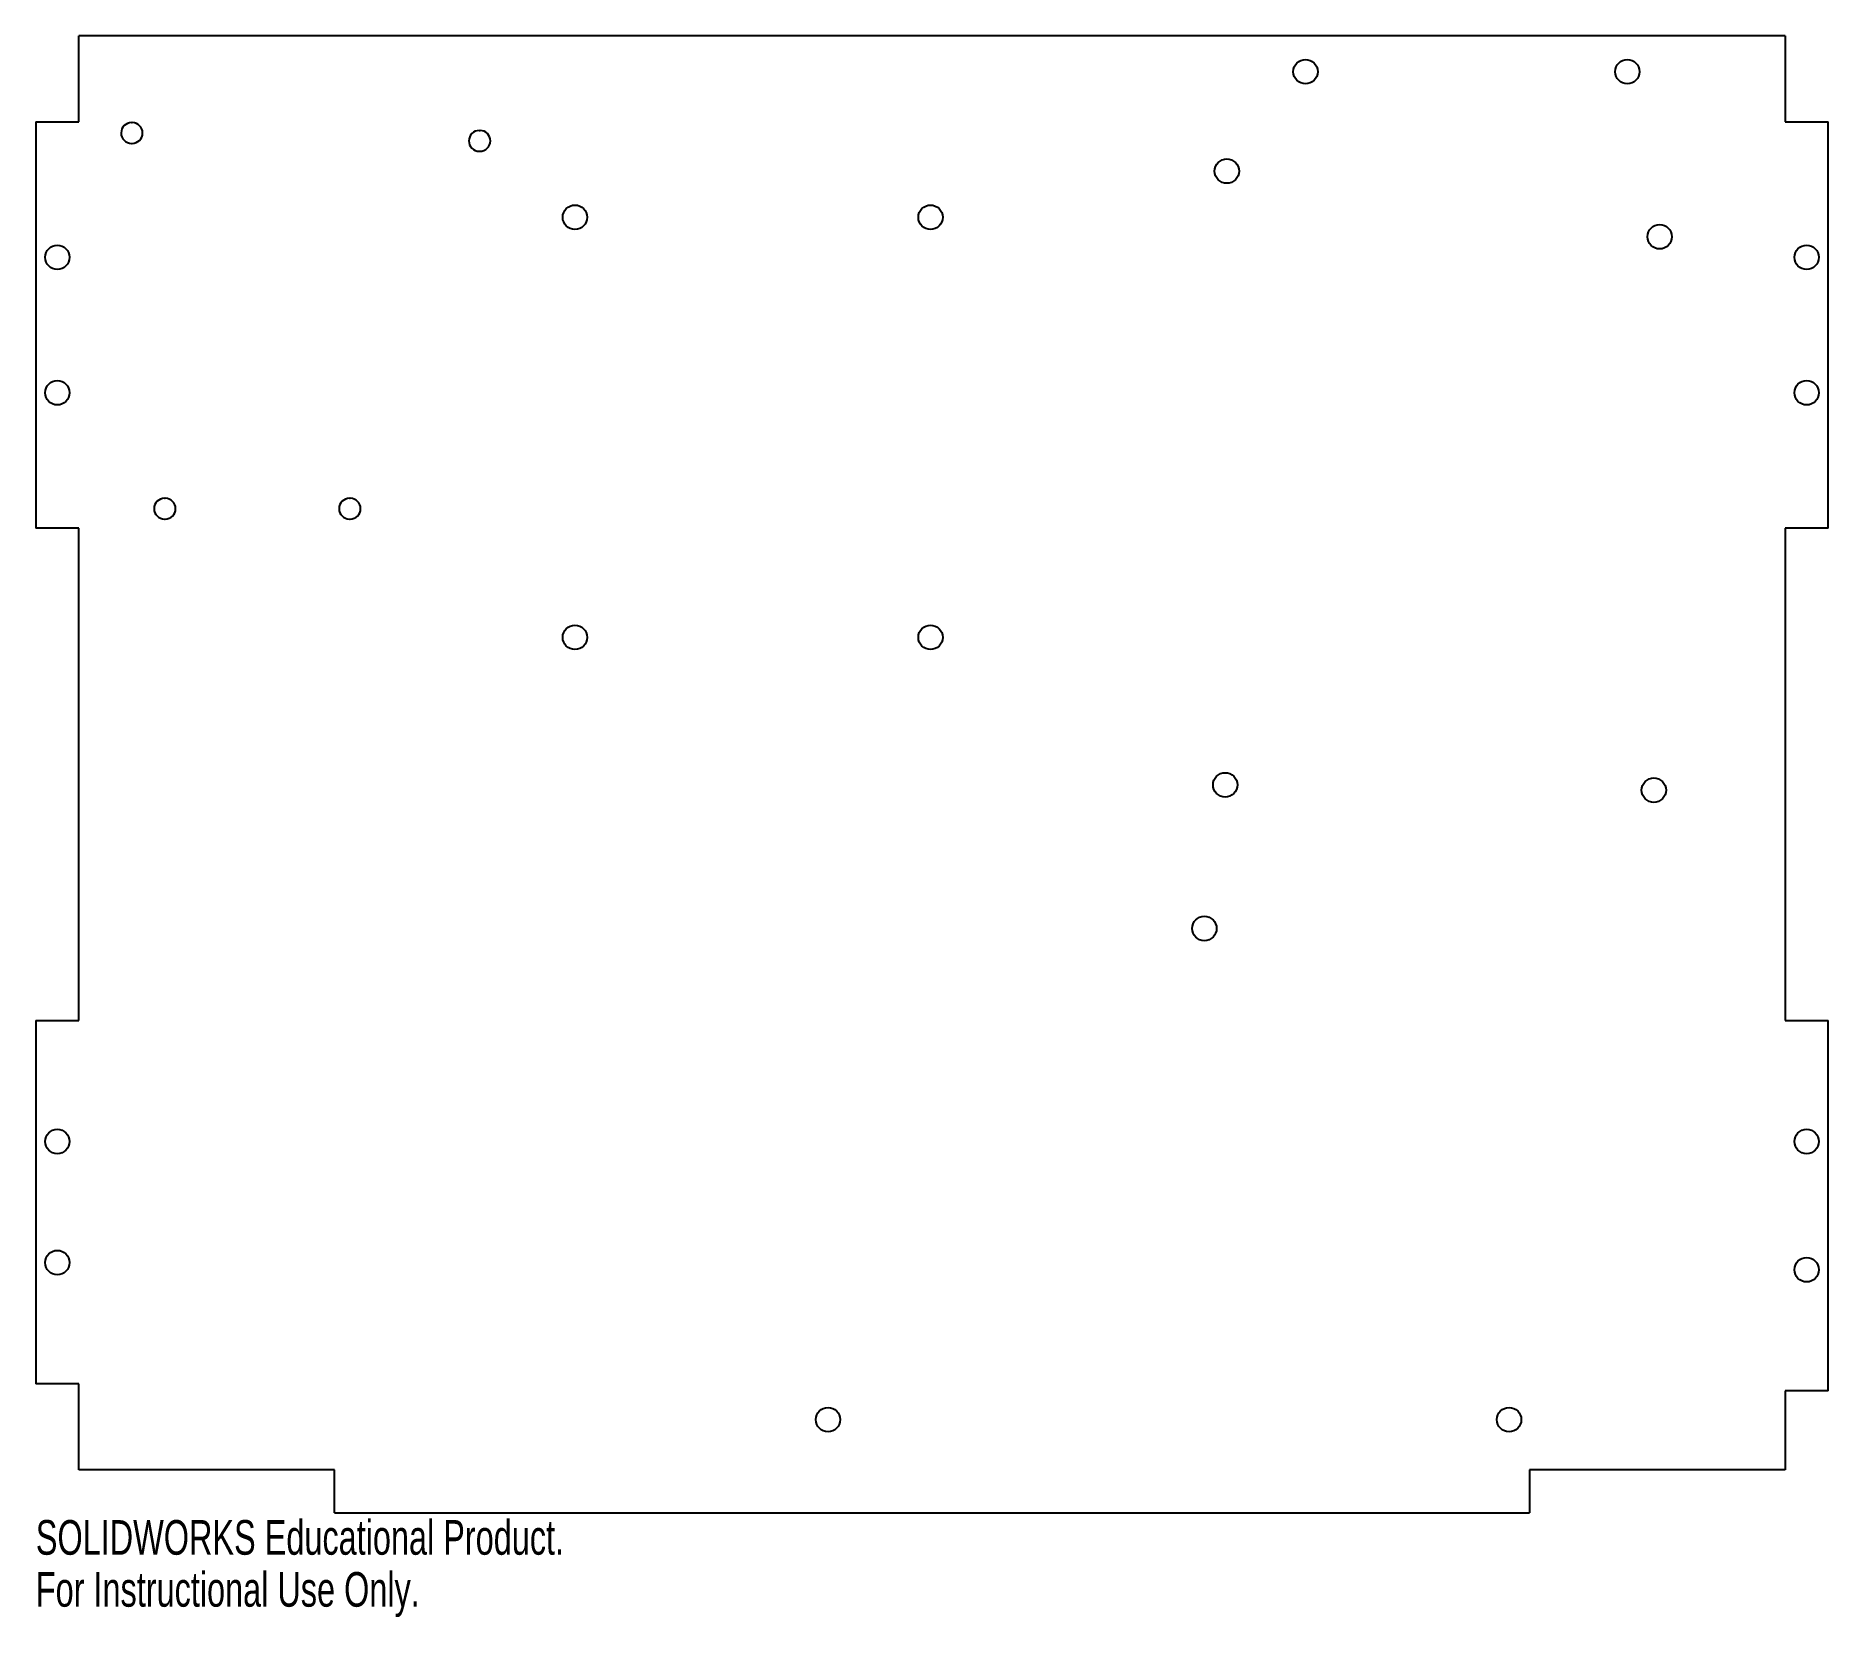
# Model space of a CAD drawing. Header units: millimetres. Extents: x 125 to 375, y 89 to 310.
import ezdxf

# ---------------------------------------------------------------- set-up
doc = ezdxf.new("R2010")
doc.units = ezdxf.units.MM
doc.styles.add('SLDTEXTSTYLE0', font='TXT', dxfattribs={"width": 0.7})

msp = doc.modelspace()

# ---------------------------------------------------------------- linework, layer by layer
at = {"color": 7, "linetype": 'Continuous', "lineweight": 25}
for p, q in [((369.01, 309.96), (131.01, 309.96)), ((131.01, 297.96), (131.01, 309.96)), ((369.01, 309.96), (369.01, 297.96)), ((125.01, 297.96), (131.01, 297.96)), ((125.01, 297.96), (125.01, 241.3)), ((138.37, 297.86), (138.47, 297.86)), ((369.01, 297.96), (375.01, 297.96)), ((375.01, 241.3), (375.01, 297.96)), ((186.87, 296.76), (186.97, 296.76)), ((138.35, 294.96), (138.45, 294.96)), ((186.85, 293.86), (186.95, 293.86)), ((142.97, 245.46), (143.07, 245.46)), ((168.77, 245.46), (168.87, 245.46)), ((142.95, 242.56), (143.05, 242.56)), ((168.75, 242.56), (168.85, 242.56)), ((131.01, 241.3), (125.01, 241.3)), ((131.01, 172.63), (131.01, 241.3)), ((369.01, 241.3), (369.01, 172.63)), ((375.01, 241.3), (369.01, 241.3)), ((125.01, 172.63), (131.01, 172.63)), ((125.01, 172.63), (125.01, 121.97)), ((369.01, 172.63), (375.01, 172.63)), ((375.01, 120.97), (375.01, 172.63)), ((131.01, 121.97), (125.01, 121.97)), ((131.01, 109.97), (131.01, 121.97)), ((369.01, 120.97), (369.01, 109.97)), ((375.01, 120.97), (369.01, 120.97)), ((166.68, 109.97), (131.01, 109.97)), ((166.68, 103.97), (166.68, 109.97)), ((333.35, 109.97), (333.35, 103.97)), ((369.01, 109.97), (333.35, 109.97)), ((166.68, 103.97), (333.35, 103.97))]:
    msp.add_line(p, q, dxfattribs=at)
for centre in [(302.11, 304.96), (347.01, 304.96), (291.14, 291.09), (200.21, 284.66), (249.81, 284.66), (351.52, 281.94), (128.01, 279.07), (372.01, 279.07), (128.01, 260.18), (372.01, 260.18), (200.21, 226.06), (249.81, 226.06), (290.91, 205.49), (350.7, 204.75), (288.01, 185.46), (128.01, 155.75), (372.01, 155.75), (128.01, 138.86), (372.01, 137.86), (235.51, 116.96), (330.51, 116.96)]:
    msp.add_circle(centre, 1.7, dxfattribs=at)
for centre, start, end in [((138.36, 296.41), 89.6066, 269.6066), ((138.46, 296.41), 269.6066, 89.6066), ((186.86, 295.31), 89.6066, 269.6066), ((186.96, 295.31), 269.6066, 89.6066), ((142.96, 244.01), 89.6066, 269.6066), ((143.06, 244.01), 269.6066, 89.6066), ((168.76, 244.01), 89.6066, 269.6066), ((168.86, 244.01), 269.6066, 89.6066)]:
    msp.add_arc(centre, 1.45, start, end, dxfattribs=at)

# ---------------------------------------------------------------- texts
at = {"color": 7, "linetype": 'Continuous', "char_height": 4.8336, "attachment_point": 1, "style": 'SLDTEXTSTYLE0'}
for s, insert in [('SOLIDWORKS Educational Product.', (125.01, 102.95)), ('For Instructional Use Only.', (125.01, 95.7))]:
    msp.add_mtext(s, dxfattribs=dict(at, insert=insert))

doc.saveas('drawing.dxf')
